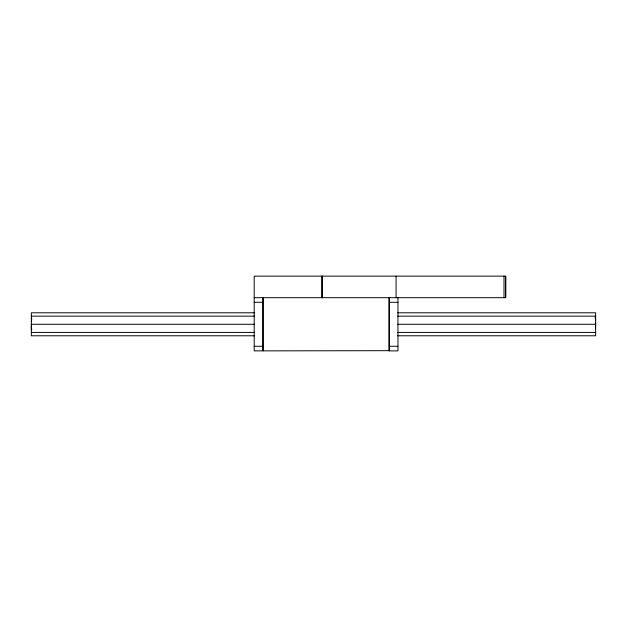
<?xml version="1.0" encoding="UTF-8"?>
<svg xmlns="http://www.w3.org/2000/svg" width="627" height="627" viewBox="0 0 627 627"><rect width="100%" height="100%" fill="white"/><g stroke="black" fill="none" stroke-linecap="round" stroke-linejoin="round"><path stroke-width="0.94" d="M389.179 350.673L263.183 350.869L263.183 297.692L262.823 298.052M388.999 297.754L388.983 350.869L389.336 350.517M254.194 297.692L505.683 297.692L505.683 276.131L254.194 276.131L254.194 350.869L262.823 350.869L262.823 297.692M595.415 327.56L595.65 322.929M595.438 328.329L595.65 324.284L397.753 324.284M31.35 329.826L31.35 325.805M31.711 329.481L31.35 326.98M31.35 321.596L31.687 319.801M31.35 318.383L31.601 317.67L31.35 318.485L31.852 318.908M254.194 302.292L262.823 302.292M389.336 302.292L397.965 302.292M254.719 312.787L31.35 312.787L31.35 335.782L254.719 335.782M397.753 312.787L595.65 312.787L595.65 335.782L397.753 335.782M31.35 316.149L254.719 316.149M397.753 316.149L595.65 316.149M31.35 324.284L254.719 324.284M31.35 332.42L254.719 332.42M397.753 332.42L595.65 332.42M254.194 346.276L262.823 346.276M389.336 346.276L397.965 346.276M595.141 317.184L595.65 320.295M595.313 317.826L595.65 319.112M31.616 329.394L31.468 328.705L31.593 329.598M505.683 276.131L505.683 297.692M503.998 276.131L503.998 297.692M397.965 297.692L397.965 350.869L389.336 350.869L389.336 297.692M396.068 276.131L396.068 297.692M322.027 276.131L322.027 297.692L322.027 276.131"/></g></svg>
